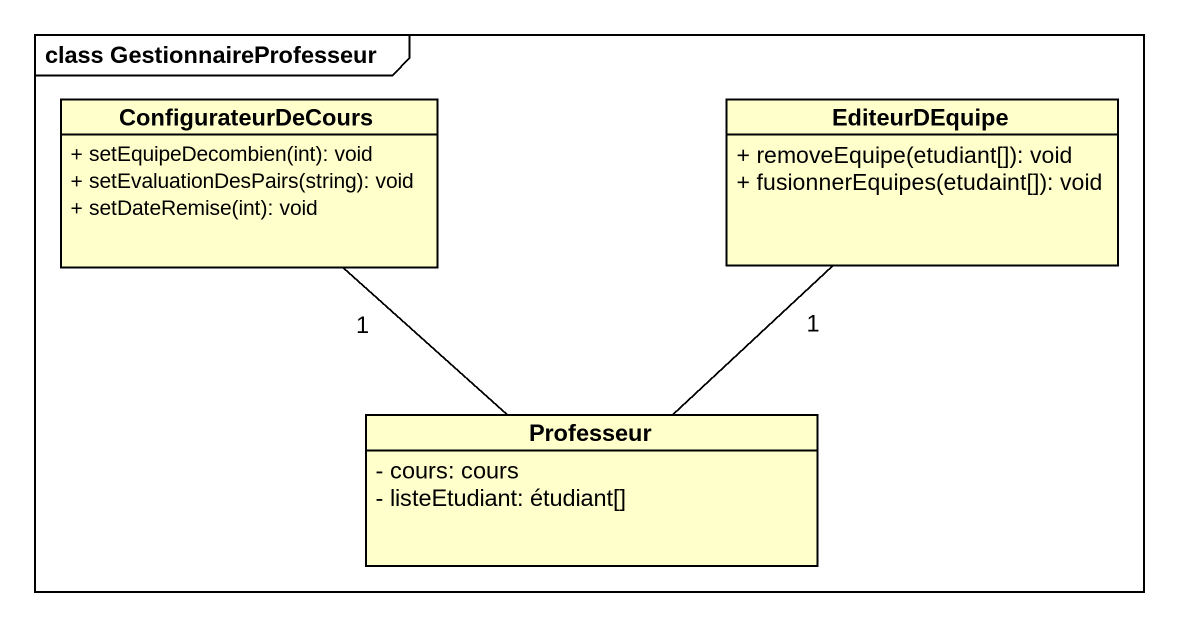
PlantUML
@startuml
mainframe class GestionnaireProfesseur
hide circle
hide empty members
skinparam classAttributeIconSize 0
class ConfigurateurDeCours {
  + setEquipeDecombien(int): void
  + setEvaluationDesPairs(string): void
  + setDateRemise(int): void
}
class EditeurDEquipe {
  + removeEquipe(etudiant[]): void
  + fusionnerEquipes(etudaint[]): void
}
class Professeur {
  - cours: cours
  - listeEtudiant: étudiant[]
}
ConfigurateurDeCours "1" -- Professeur
EditeurDEquipe "1" -- Professeur
@enduml
